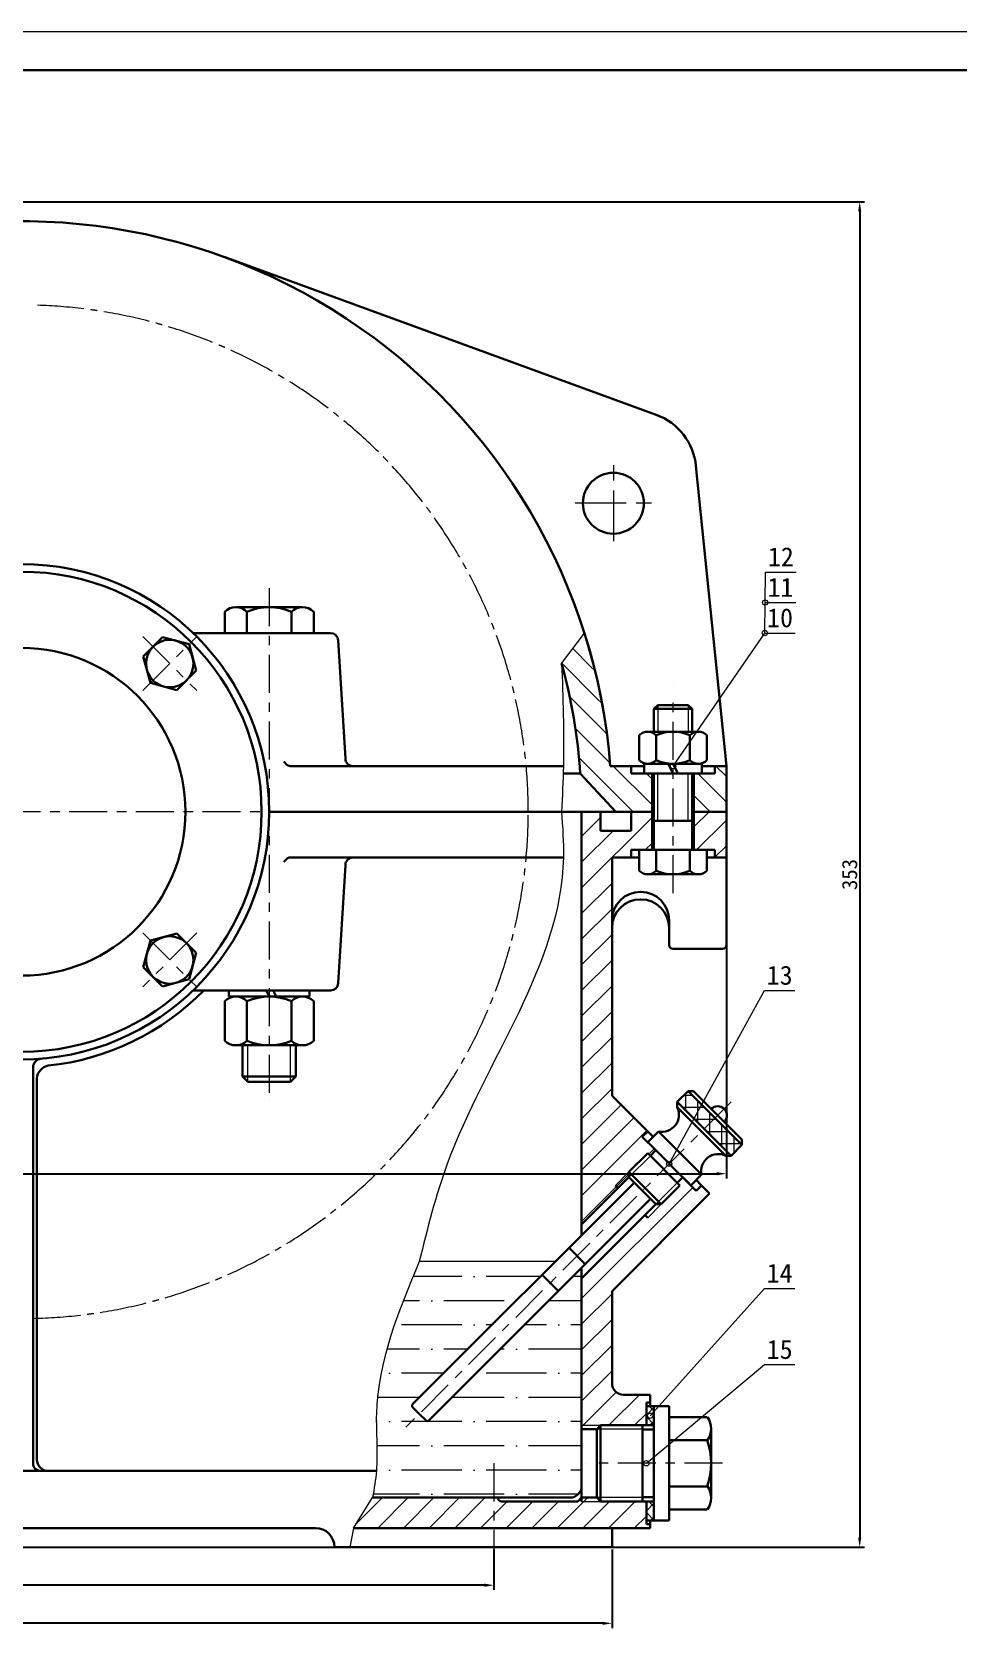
# Model space of a CAD drawing. Header units: millimetres. Extents: x 0 to 1189, y 0 to 841.
# Drawn here: x 431.6 to 674.8, y 422.1 to 841 of the extents above; entities that cross this region are included whole.
import ezdxf
from ezdxf.enums import TextEntityAlignment as Align

# ---------------------------------------------------------------- set-up
doc = ezdxf.new("R2010")
doc.units = ezdxf.units.MM
doc.linetypes.add('ACAD_ISO08W100', pattern=[36, 24, -3, 6, -3])
for name, color, linetype, lineweight in [('中心线', 6, 'ACAD_ISO08W100', 15), ('剖面线', 7, 'Continuous', 15), ('尺寸', 3, 'Continuous', 15), ('文字', 7, 'Continuous', 15), ('标注', 7, 'Continuous', 15), ('粗实线', 7, 'Continuous', 30), ('细实线', 7, 'Continuous', 15)]:
    doc.layers.add(name, color=color, linetype=linetype, lineweight=lineweight)
doc.styles.get("Standard").update_dxf_attribs({"font": ''})
doc.styles.get('Standard').set_extended_font_data('SimSun')
doc.dimstyles.new('ISO-25', dxfattribs={"dimtxt": 2.5, "dimasz": 2.5, "dimexe": 1.25, "dimexo": 0.625, "dimtad": 1, "dimtxsty": 'Standard', "dimcen": 2.5, "dimadec": 0, "dimazin": 0, "dimtfac": 1, "dimtmove": 0, "dimatfit": 3, "dimfxl": 1, "dimarcsym": 0})

# ---------------------------------------------------------------- blocks, each defined once
blk = doc.blocks.new('*D5')
at = {"layer": 'Defpoints', "color": 0, "transparency": 16777216}
for p in [(294.25, 796.38), (294.25, 443.33), (648.93, 443.33)]:
    blk.add_point(p, dxfattribs=at)
at = {"layer": '尺寸', "color": 0, "lineweight": -2, "transparency": 16777216}
for p, q in [((294.87, 796.38), (650.18, 796.38)), ((648.93, 793.88), (648.93, 445.83)), ((294.87, 443.33), (650.18, 443.33))]:
    blk.add_line(p, q, dxfattribs=at)
at = {"layer": '尺寸', "color": 0, "transparency": 16777216}
for points in [[(648.52, 793.88), (649.35, 793.88), (648.93, 796.38)], [(648.52, 445.83), (649.35, 445.83), (648.93, 443.33)]]:
    blk.add_solid(points, dxfattribs=at)
at = {"layer": '尺寸', "color": 0, "transparency": 16777216, "insert": (646.31, 619.86), "char_height": 4, "attachment_point": 5, "rotation": 90}
blk.add_mtext('353', dxfattribs=at)
blk = doc.blocks.new('*D7')
at = {"layer": 'Defpoints', "color": 0, "transparency": 16777216}
for p in [(196.67, 443.33), (552.93, 443.33), (196.67, 433.33)]:
    blk.add_point(p, dxfattribs=at)
at = {"layer": '尺寸', "color": 0, "lineweight": -2, "transparency": 16777216}
for p, q in [((196.67, 442.71), (196.67, 432.08)), ((552.93, 442.71), (552.93, 432.08)), ((550.43, 433.33), (199.17, 433.33))]:
    blk.add_line(p, q, dxfattribs=at)
at = {"layer": '尺寸', "color": 0, "transparency": 16777216}
for points in [[(199.17, 433.75), (199.17, 432.92), (196.67, 433.33)], [(550.43, 433.75), (550.43, 432.92), (552.93, 433.33)]]:
    blk.add_solid(points, dxfattribs=at)
at = {"layer": '尺寸', "color": 0, "transparency": 16777216, "insert": (374.8, 435.96), "char_height": 4, "attachment_point": 5}
blk.add_mtext('356', dxfattribs=at)
blk = doc.blocks.new('*D8')
at = {"layer": 'Defpoints', "color": 0, "transparency": 16777216}
for p in [(135.67, 636.33), (613.93, 636.33), (613.93, 541.33)]:
    blk.add_point(p, dxfattribs=at)
at = {"layer": '尺寸', "color": 0, "lineweight": -2, "transparency": 16777216}
for p, q in [((135.67, 635.71), (135.67, 540.08)), ((613.93, 635.71), (613.93, 540.08)), ((138.17, 541.33), (611.43, 541.33))]:
    blk.add_line(p, q, dxfattribs=at)
at = {"layer": '尺寸', "color": 0, "transparency": 16777216}
for points in [[(138.17, 541.75), (138.17, 540.92), (135.67, 541.33)], [(611.43, 541.75), (611.43, 540.92), (613.93, 541.33)]]:
    blk.add_solid(points, dxfattribs=at)
at = {"layer": '尺寸', "color": 0, "transparency": 16777216, "insert": (374.8, 543.96), "char_height": 4, "attachment_point": 5}
blk.add_mtext('478', dxfattribs=at)
blk = doc.blocks.new('*D9')
at = {"layer": 'Defpoints', "color": 0, "transparency": 16777216}
for p in [(165.67, 443.33), (583.93, 443.33), (165.67, 423.33)]:
    blk.add_point(p, dxfattribs=at)
at = {"layer": '尺寸', "color": 0, "lineweight": -2, "transparency": 16777216}
for p, q in [((165.67, 442.71), (165.67, 422.08)), ((583.93, 442.71), (583.93, 422.08)), ((581.43, 423.33), (168.17, 423.33))]:
    blk.add_line(p, q, dxfattribs=at)
at = {"layer": '尺寸', "color": 0, "transparency": 16777216}
for points in [[(168.17, 423.75), (168.17, 422.92), (165.67, 423.33)], [(581.43, 423.75), (581.43, 422.92), (583.93, 423.33)]]:
    blk.add_solid(points, dxfattribs=at)
at = {"layer": '尺寸', "color": 0, "transparency": 16777216, "insert": (374.8, 425.96), "char_height": 4, "attachment_point": 5}
blk.add_mtext('418', dxfattribs=at)

msp = doc.modelspace()

# ---------------------------------------------------------------- hatches: boundary and pattern name
at = {"layer": '剖面线'}
h = msp.add_hatch(dxfattribs=at)
h.set_pattern_fill('ANSI31', color=256, scale=1.5, angle=90, style=0)
edge = h.paths.add_edge_path(flags=16)
edge.add_line((583.93, 648.33), (588.93, 648.33))
edge.add_line((588.93, 648.33), (588.93, 646.33))
edge.add_line((588.93, 646.33), (594.43, 646.33))
edge.add_line((594.43, 646.33), (594.43, 636.33))
edge.add_line((594.43, 636.33), (584.93, 636.33))
edge.add_line((584.93, 636.33), (575.59, 646.33))
edge.add_arc((428.93, 636.33), 147, 3.9007, 15.3464)
edge.add_line((570.69, 675.24), (576.67, 683.24))
edge.add_arc((428.93, 636.33), 155, 4.4402, 17.6143, ccw=False)
edge.add_line((583.47, 648.33), (583.93, 648.33))
h = msp.add_hatch(dxfattribs=at)
h.set_pattern_fill('ANSI31', color=256, scale=1.5, angle=90, style=0)
h.paths.add_polyline_path([(613.93, 648.33), (613.93, 636.33), (605.43, 636.33), (605.43, 646.33), (610.93, 646.33), (610.93, 648.33)], flags=16)
h = msp.add_hatch(dxfattribs=at)
h.set_pattern_fill('ANSI31', color=256, scale=1.5, style=0)
h.paths.add_polyline_path([(583.93, 624.33), (588.93, 624.33), (588.93, 626.33), (594.43, 626.33), (594.43, 636.33), (588.93, 636.33), (588.93, 631.33), (580.93, 631.33), (580.93, 636.33), (575.93, 636.33), (575.93, 528), (588.33, 540.4), (588.33, 541.81), (593.28, 546.76), (593.98, 546.05), (595.4, 547.47), (591.86, 551), (593.28, 552.42), (583.93, 561.76)], flags=16)
h = msp.add_hatch(dxfattribs=at)
h.set_pattern_fill('ANSI31', color=256, scale=1.5, style=0)
h.paths.add_polyline_path([(613.93, 624.33), (613.93, 636.33), (605.43, 636.33), (605.43, 626.33), (610.93, 626.33), (610.93, 624.33)], flags=16)
h = msp.add_hatch(dxfattribs=at)
h.set_pattern_fill('ANSI37', color=256, angle=45, style=0)
h.paths.add_polyline_path([(615.2, 546.05), (618.03, 548.88), (603.88, 563.03), (601.05, 560.2)], flags=16)
h = msp.add_hatch(dxfattribs=at)
h.set_pattern_fill('ANSI31', color=256, scale=1.5, style=0)
edge = h.paths.add_edge_path(flags=16)
edge.add_line((607.42, 538.28), (606, 536.86))
edge.add_line((606, 536.86), (602.47, 540.4))
edge.add_line((602.47, 540.4), (601.05, 538.98))
edge.add_line((601.05, 538.98), (601.76, 538.28))
edge.add_line((601.76, 538.28), (596.81, 533.33))
edge.add_line((596.81, 533.33), (595.4, 533.33))
edge.add_line((595.4, 533.33), (575.93, 513.86))
edge.add_line((575.93, 513.86), (575.93, 487.33))
edge.add_line((575.93, 487.33), (575.93, 474.33))
edge.add_line((575.93, 474.33), (579.93, 474.33))
edge.add_line((579.93, 474.33), (580.93, 475.33))
edge.add_line((580.93, 475.33), (592.93, 475.33))
edge.add_line((592.93, 475.33), (592.93, 481.33))
edge.add_line((592.93, 481.33), (593.93, 481.33))
edge.add_line((593.93, 481.33), (593.93, 483.33))
edge.add_line((593.93, 483.33), (586.93, 483.33))
edge.add_arc((586.93, 486.33), 3, 180, 270, ccw=False)
edge.add_line((583.93, 486.33), (583.93, 487.33))
edge.add_line((583.93, 487.33), (583.93, 510.55))
edge.add_line((583.93, 510.55), (609.54, 536.16))
edge.add_line((609.54, 536.16), (607.42, 538.28))
h = msp.add_hatch(dxfattribs=at)
h.set_pattern_fill('ANSI36', color=256, scale=2, angle=135, style=0)
edge = h.paths.add_edge_path(flags=16)
edge.add_line((575.93, 487.33), (575.93, 513.86))
edge.add_line((575.93, 513.86), (575.93, 516.69))
edge.add_line((575.93, 516.69), (535.81, 476.57))
edge.add_arc((535.45, 476.92), 0.5, 225, 315, ccw=False)
edge.add_line((535.1, 476.57), (533.33, 478.33))
edge.add_line((533.33, 478.33), (531.57, 480.1))
edge.add_arc((531.92, 480.45), 0.5, 135, 225, ccw=False)
edge.add_line((531.57, 480.81), (569.09, 518.33))
edge.add_line((569.09, 518.33), (533.33, 518.33))
edge.add_spline(control_points=[(533.33, 518.33), (527.87, 505.22), (520.45, 487.37), (522.73, 465.93), (521.47, 458.66), (521.06, 456.33)], knot_values=[0, 0, 0, 0, 41.557584, 56.557584, 63.628652, 63.628652, 63.628652, 63.628652], degree=3, periodic=0)
edge.add_line((521.06, 456.33), (572.93, 456.33))
edge.add_arc((572.93, 459.33), 3, 270, 360)
edge.add_line((575.93, 459.33), (575.93, 487.33))
h = msp.add_hatch(dxfattribs=at)
h.set_pattern_fill('ANSI37', color=256, scale=0.8, angle=90, style=0)
h.paths.add_polyline_path([(592.93, 480.33), (594.93, 480.33), (594.93, 475.33), (592.93, 475.33)], flags=16)
h = msp.add_hatch(dxfattribs=at)
h.set_pattern_fill('ANSI31', color=256, scale=1.5, style=0)
edge = h.paths.add_edge_path(flags=16)
edge.add_line((516.06, 448.33), (521.06, 456.33))
edge.add_line((521.06, 456.33), (553.93, 456.33))
edge.add_arc((554.93, 456.33), 1, 180, 270)
edge.add_line((554.93, 455.33), (574.93, 455.33))
edge.add_line((574.93, 455.33), (575.93, 456.33))
edge.add_line((575.93, 456.33), (579.93, 456.33))
edge.add_line((579.93, 456.33), (580.93, 455.33))
edge.add_line((580.93, 455.33), (592.93, 455.33))
edge.add_line((592.93, 455.33), (592.93, 449.33))
edge.add_line((592.93, 449.33), (593.93, 449.33))
edge.add_line((593.93, 449.33), (593.93, 448.33))
edge.add_line((593.93, 448.33), (516.06, 448.33))
h = msp.add_hatch(dxfattribs=at)
h.set_pattern_fill('ANSI37', color=256, scale=0.8, angle=90, style=0)
h.paths.add_polyline_path([(592.93, 450.33), (594.93, 450.33), (594.93, 455.33), (592.93, 455.33)], flags=16)

# ---------------------------------------------------------------- linework, layer by layer
at = {"layer": '中心线'}
for start, end in [(82.9281, 88.2053), (81.4203, 82.1742), (75.3892, 80.6664), (73.8814, 74.6353), (67.8503, 73.1275), (66.3425, 67.0964), (60.3113, 65.5886), (58.8036, 59.5575), (52.7724, 58.0497), (51.2646, 52.0185), (45.2335, 50.5108), (43.7257, 44.4796), (37.6946, 42.9718), (36.1868, 36.9407), (30.1557, 35.4329), (28.6479, 29.4018), (22.6168, 27.894), (21.109, 21.8629), (15.0778, 20.3551), (13.5701, 14.3239), (7.5389, 12.8162), (6.0311, 6.785), (0, 5.2772), (354.3292, 359.6064), (352.8214, 353.5753), (346.7902, 352.0675), (345.2825, 346.0364), (339.2513, 344.5286), (337.7435, 338.4974), (331.7124, 336.9897), (330.2046, 330.9585), (324.1735, 329.4507), (316.6346, 321.9118), (322.6657, 323.4196), (309.0957, 314.3729), (315.1268, 315.8807), (301.5567, 306.834), (307.5879, 308.3418), (294.0178, 299.2951), (300.049, 300.8028), (286.4789, 291.7561), (292.51, 293.2639), (278.94, 284.2172), (284.9711, 285.725), (271.4011, 276.6783), (277.4322, 278.1861)]:
    msp.add_arc((428.93, 636.33), 133, start, end, dxfattribs=at)
at = {"layer": '剖面线'}
for centre in [(624.13, 691.24), (624.03, 683.24), (599.93, 648.33), (598.93, 543.93), (593.93, 477.83), (592.93, 465.33)]:
    msp.add_circle(centre, 0.7, dxfattribs=at)
at = {"layer": '标注'}
for p, q in [((624.13, 691.24), (624.23, 699.24)), ((624.23, 699.24), (632.23, 699.24)), ((624.03, 683.24), (624.13, 691.24)), ((624.13, 691.24), (632.13, 691.24)), ((599.93, 648.33), (624.03, 683.24)), ((624.03, 683.24), (632.03, 683.24)), ((598.93, 543.93), (623.93, 589.43)), ((623.93, 589.43), (631.93, 589.43)), ((593.93, 477.83), (623.93, 511.23)), ((623.93, 511.23), (631.93, 511.23)), ((592.93, 465.33), (623.93, 491.23)), ((623.93, 491.23), (631.93, 491.23))]:
    msp.add_line(p, q, dxfattribs=at)
at = {"layer": '粗实线'}
for p, q in [((1179, 831), (25, 831)), ((595.51, 740.52), (482.09, 781.93)), ((605.94, 727.11), (613.93, 648.33)), ((482.26, 683.24), (482.26, 688.83)), ((485.18, 690.04), (502.69, 690.04)), ((488.1, 683.24), (488.1, 688.83)), ((499.77, 683.24), (499.77, 688.83)), ((505.61, 683.24), (505.61, 688.83)), ((510.05, 683.24), (473.93, 683.24)), ((493.93, 683.24), (482.26, 683.24)), ((482.26, 683.24), (482.26, 683.24)), ((493.93, 683.24), (505.61, 683.24)), ((505.61, 683.24), (505.61, 683.24)), ((465.96, 682.17), (460.88, 677.09)), ((472.91, 680.31), (465.96, 682.17)), ((474.77, 673.36), (472.91, 680.31)), ((512.05, 681.36), (513.93, 650.33)), ((460.88, 677.09), (462.74, 670.14)), ((469.69, 668.28), (474.77, 673.36)), ((462.74, 670.14), (469.69, 668.28)), ((594.93, 663.33), (595.93, 664.33)), ((594.93, 657.33), (594.93, 663.33)), ((604.93, 663.33), (594.93, 663.33)), ((595.93, 664.33), (603.93, 664.33)), ((603.93, 664.33), (604.93, 663.33)), ((604.93, 663.33), (604.93, 657.33)), ((591.05, 649.85), (591.05, 656.41)), ((606.6, 657.33), (593.27, 657.33)), ((595.49, 649.85), (595.49, 656.41)), ((604.38, 649.85), (604.38, 656.41)), ((608.82, 649.85), (608.82, 656.41)), ((498.59, 648.68), (497.75, 649.52)), ((513.93, 650.33), (513.93, 650.33)), ((499.42, 648.33), (571.16, 648.33)), ((515.93, 648.33), (515.93, 648.33)), ((575.59, 646.33), (571.26, 646.33)), ((584.93, 636.33), (575.59, 646.33)), ((583.93, 648.33), (583.47, 648.33)), ((583.93, 648.33), (588.93, 648.33)), ((588.93, 648.33), (588.93, 646.33)), ((592.33, 648.33), (588.93, 648.33)), ((588.93, 646.33), (594.43, 646.33)), ((607.53, 648.93), (592.33, 648.93)), ((592.33, 648.93), (592.33, 646.33)), ((592.33, 646.33), (607.53, 646.33)), ((607.53, 646.33), (592.33, 646.33)), ((606.6, 648.93), (593.27, 648.93)), ((594.43, 646.33), (594.43, 636.33)), ((594.93, 626.33), (594.93, 646.33)), ((599.93, 646.33), (598.63, 648.93)), ((599.93, 648.93), (601.23, 646.33)), ((604.93, 626.33), (604.93, 646.33)), ((605.43, 636.33), (605.43, 646.33)), ((605.43, 646.33), (610.93, 646.33)), ((607.53, 646.33), (607.53, 648.93)), ((607.53, 648.33), (610.93, 648.33)), ((610.93, 646.33), (610.93, 648.33)), ((610.93, 648.33), (613.93, 648.33)), ((613.93, 648.33), (613.93, 636.33)), ((493.93, 636.33), (578.66, 636.33)), ((570.66, 636.33), (594.93, 636.33)), ((580.93, 636.33), (575.93, 636.33)), ((575.93, 528), (575.93, 636.33)), ((580.93, 631.33), (580.93, 636.33)), ((594.43, 636.33), (584.93, 636.33)), ((594.43, 636.33), (588.93, 636.33)), ((588.93, 636.33), (588.93, 631.33)), ((594.43, 626.33), (594.43, 636.33)), ((604.93, 633.93), (594.93, 633.93)), ((613.93, 636.33), (604.93, 636.33)), ((613.93, 636.33), (605.43, 636.33)), ((605.43, 636.33), (605.43, 626.33)), ((613.93, 636.33), (605.43, 636.33)), ((613.93, 624.33), (613.93, 636.33)), ((613.93, 624.33), (613.93, 636.33)), ((588.93, 631.33), (580.93, 631.33)), ((499.42, 624.33), (571.16, 624.33)), ((515.93, 624.33), (515.93, 624.33)), ((583.93, 624.33), (588.93, 624.33)), ((583.93, 624.33), (583.93, 561.76)), ((588.93, 624.33), (588.93, 626.33)), ((588.93, 626.33), (594.43, 626.33)), ((591.05, 624.33), (588.93, 624.33)), ((599.93, 626.33), (591.05, 626.33)), ((591.05, 626.33), (591.05, 626.33)), ((591.05, 626.33), (591.05, 620.85)), ((608.82, 626.33), (591.05, 626.33)), ((595.49, 626.33), (595.49, 620.85)), ((599.93, 626.33), (608.82, 626.33)), ((604.38, 626.33), (604.38, 620.85)), ((605.43, 626.33), (610.93, 626.33)), ((608.82, 626.33), (608.82, 626.33)), ((608.82, 626.33), (608.82, 620.85)), ((608.82, 624.33), (610.93, 624.33)), ((610.93, 626.33), (610.93, 624.33)), ((610.93, 624.33), (613.93, 624.33)), ((613.93, 601.33), (613.93, 624.33)), ((498.59, 623.99), (497.75, 623.15)), ((512.05, 591.31), (513.93, 622.33)), ((513.93, 622.33), (513.93, 622.33)), ((606.6, 619.93), (593.27, 619.93)), ((598.93, 601.33), (598.93, 607.83)), ((469.69, 604.39), (462.74, 602.53)), ((474.77, 599.3), (469.69, 604.39)), ((462.74, 602.53), (460.88, 595.58)), ((472.91, 592.36), (474.77, 599.3)), ((599.93, 600.33), (606.43, 600.33)), ((612.93, 600.33), (606.43, 600.33)), ((460.88, 595.58), (465.96, 590.5)), ((465.96, 590.5), (472.91, 592.36)), ((510.05, 589.43), (473.93, 589.43)), ((482.26, 586.62), (482.26, 576.24)), ((504.53, 589.43), (483.33, 589.43)), ((483.33, 589.43), (483.33, 587.83)), ((483.33, 587.83), (504.53, 587.83)), ((485.18, 587.83), (502.69, 587.83)), ((488.1, 586.62), (488.1, 576.24)), ((493.93, 587.83), (493.13, 589.43)), ((494.93, 589.43), (495.73, 587.83)), ((499.77, 586.62), (499.77, 576.24)), ((504.53, 587.83), (504.53, 589.43)), ((505.61, 586.62), (505.61, 576.24)), ((485.18, 575.03), (502.69, 575.03)), ((486.93, 566.83), (486.93, 575.03)), ((500.93, 575.03), (500.93, 566.83)), ((431.93, 465.33), (431.93, 569.33)), ((432.93, 466.33), (432.93, 566.33)), ((488.33, 565.43), (486.93, 566.83)), ((486.93, 566.83), (500.93, 566.83)), ((500.93, 566.83), (499.53, 565.43)), ((499.53, 565.43), (488.33, 565.43)), ((583.93, 561.76), (593.28, 552.42)), ((603.88, 563.03), (601.05, 560.2)), ((618.03, 548.88), (603.88, 563.03)), ((605.3, 563.03), (603.88, 563.03)), ((618.03, 550.3), (605.3, 563.03)), ((601.05, 560.2), (615.2, 546.05)), ((601.05, 558.78), (601.05, 560.2)), ((601.05, 558.78), (613.78, 546.05)), ((593.28, 552.42), (591.86, 551)), ((591.86, 551), (595.4, 547.47)), ((593.28, 549.59), (596.1, 552.42)), ((593.28, 552.42), (594.69, 551)), ((604.59, 538.28), (593.28, 549.59)), ((596.1, 552.42), (607.42, 541.1)), ((615.2, 546.05), (618.03, 548.88)), ((618.03, 548.88), (618.03, 550.3)), ((593.28, 546.76), (588.33, 541.81)), ((593.28, 546.76), (588.33, 541.81)), ((593.98, 546.05), (593.28, 546.76)), ((601.76, 538.28), (593.28, 546.76)), ((595.4, 547.47), (593.98, 546.05)), ((595.4, 547.47), (593.98, 546.05)), ((615.2, 546.05), (613.78, 546.05)), ((588.33, 541.81), (588.33, 540.4)), ((588.33, 541.81), (588.33, 540.4)), ((588.33, 541.81), (596.81, 533.33)), ((607.42, 541.1), (604.59, 538.28)), ((531.57, 480.81), (589.74, 538.98)), ((588.33, 540.4), (575.93, 528)), ((584.79, 538.28), (585.5, 537.57)), ((588.33, 540.4), (595.4, 533.33)), ((596.81, 533.33), (601.76, 538.28)), ((601.76, 538.28), (596.81, 533.33)), ((602.47, 540.4), (601.05, 538.98)), ((602.47, 540.4), (601.05, 538.98)), ((601.05, 538.98), (601.76, 538.28)), ((606, 536.86), (602.47, 540.4)), ((607.42, 538.28), (606, 539.69)), ((607.42, 538.28), (606, 536.86)), ((607.42, 538.28), (609.54, 536.16)), ((535.81, 476.57), (593.98, 534.74)), ((595.4, 533.33), (575.93, 513.86)), ((609.54, 536.16), (583.93, 510.55)), ((595.4, 533.33), (596.81, 533.33)), ((596.81, 533.33), (595.4, 533.33)), ((575.93, 525.18), (575.93, 528)), ((593.28, 529.79), (592.57, 530.5)), ((572.63, 521.87), (576.87, 517.63)), ((575.93, 516.69), (575.93, 513.86)), ((565.56, 514.8), (569.8, 510.56)), ((575.93, 513.86), (575.93, 487.33)), ((583.93, 510.55), (583.93, 487.33)), ((575.93, 474.33), (575.93, 487.33)), ((575.93, 456.33), (575.93, 487.33)), ((575.93, 459.33), (575.93, 487.33)), ((583.93, 486.33), (583.93, 487.33)), ((583.93, 487.33), (583.93, 487.33)), ((586.93, 483.33), (593.93, 483.33)), ((593.93, 481.33), (593.93, 483.33)), ((531.57, 480.1), (533.33, 478.33)), ((535.1, 476.57), (533.33, 478.33)), ((592.93, 475.33), (592.93, 481.33)), ((592.93, 481.33), (593.93, 481.33)), ((592.93, 480.33), (594.93, 480.33)), ((592.93, 475.33), (592.93, 480.33)), ((593.93, 480.33), (593.93, 481.33)), ((594.93, 450.33), (594.93, 480.33)), ((594.93, 480.33), (598.93, 480.33)), ((594.93, 480.33), (594.93, 475.33)), ((598.93, 480.33), (598.93, 450.33)), ((575.93, 474.33), (579.93, 474.33)), ((579.93, 474.33), (580.93, 475.33)), ((579.93, 474.33), (580.93, 475.33)), ((579.93, 456.33), (579.93, 474.33)), ((580.93, 475.33), (592.93, 475.33)), ((580.93, 475.33), (591.93, 475.33)), ((580.93, 455.33), (580.93, 475.33)), ((591.93, 475.33), (591.93, 474.23)), ((591.93, 455.33), (591.93, 475.33)), ((591.93, 474.23), (594.93, 474.23)), ((594.93, 475.33), (592.93, 475.33)), ((608.93, 477.43), (598.93, 477.43)), ((609.93, 456.26), (609.93, 474.41)), ((608.93, 471.38), (598.93, 471.38)), ((428.93, 463.33), (522.06, 463.33)), ((608.93, 459.28), (598.93, 459.28)), ((553.93, 456.33), (521.06, 456.33)), ((572.93, 456.33), (521.06, 456.33)), ((553.93, 456.33), (553.93, 456.33)), ((554.93, 455.33), (574.93, 455.33)), ((575.93, 456.33), (574.93, 455.33)), ((575.93, 456.33), (579.93, 456.33)), ((575.93, 456.33), (575.93, 455.33)), ((580.93, 455.33), (579.93, 456.33)), ((579.93, 456.33), (580.93, 455.33)), ((591.93, 455.33), (580.93, 455.33)), ((580.93, 455.33), (592.93, 455.33)), ((594.93, 456.43), (591.93, 456.43)), ((591.93, 456.43), (591.93, 455.33)), ((594.93, 455.33), (592.93, 455.33)), ((592.93, 455.33), (592.93, 450.33)), ((592.93, 455.33), (592.93, 449.33)), ((594.93, 450.33), (594.93, 455.33)), ((598.93, 453.23), (608.93, 453.23)), ((506.06, 448.33), (428.93, 448.33)), ((593.93, 448.33), (516.06, 448.33)), ((583.93, 448.33), (583.93, 443.33)), ((592.93, 450.33), (594.93, 450.33)), ((592.93, 449.33), (593.93, 449.33)), ((593.93, 450.33), (593.93, 449.33)), ((593.93, 449.33), (593.93, 448.33)), ((598.93, 450.33), (594.93, 450.33)), ((511.06, 443.33), (511.06, 443.33)), ((511.06, 443.33), (515.06, 443.33)), ((583.93, 443.33), (515.06, 443.33))]:
    msp.add_line(p, q, dxfattribs=at)
for centre, radius in [((584.28, 717.31), 8), ((428.93, 636.33), 65), ((428.93, 636.33), 63), ((428.93, 636.33), 43), ((467.82, 675.22), 6.23), ((467.82, 597.44), 6.23)]:
    msp.add_circle(centre, radius, dxfattribs=at)
for centre, radius, start, end in [((428.93, 636.33), 155, 4.4402, 108.8646), ((590.03, 725.49), 16, 5.7905, 69.9429), ((485.18, 685.91), 4.13, 45, 135), ((493.93, 675.34), 14.7, 66.5982, 113.4018), ((502.69, 685.91), 4.13, 45, 135), ((510.05, 681.24), 2, 3.4783, 90), ((428.93, 636.33), 155, 4.4402, 17.6143), ((428.93, 636.33), 147, 3.9007, 15.3464), ((593.27, 654.19), 3.14, 45, 135), ((599.93, 646.15), 11.19, 66.5982, 113.4018), ((606.6, 654.19), 3.14, 45, 135), ((515.93, 650.33), 2, 180, 270), ((593.27, 652.07), 3.14, 225, 315), ((599.93, 660.12), 11.19, 246.5982, 293.4018), ((606.6, 652.07), 3.14, 225, 315), ((499.42, 649.52), 1.19, 225, 270), ((499.42, 623.15), 1.19, 90, 135), ((515.93, 622.33), 2, 90, 180), ((593.27, 623.07), 3.14, 225, 315), ((599.93, 631.12), 11.19, 246.5982, 293.4018), ((606.6, 623.07), 3.14, 225, 315), ((591.43, 607.83), 7.5, 0, 180), ((591.43, 605.83), 7.5, 0, 180), ((599.93, 601.33), 1, 180, 270), ((612.93, 601.33), 1, 270, 0), ((510.05, 591.43), 2, 270, 356.5217), ((428.93, 636.33), 67, 275.9971, 315.568), ((485.18, 583.7), 4.13, 45, 135), ((493.93, 573.13), 14.7, 66.5982, 113.4018), ((502.69, 583.7), 4.13, 45, 135), ((485.18, 579.16), 4.13, 225, 315), ((493.93, 589.73), 14.7, 246.5982, 293.4018), ((502.69, 579.16), 4.13, 225, 315), ((434.26, 569.22), 2.33, 98.1193, 177.1409), ((436.67, 566.02), 3.75, 101.3135, 175.2788), ((596.99, 556.84), 4.51, 258.6901, 25.56), ((611.66, 556.66), 2.4, 315, 135), ((611.84, 541.99), 4.51, 64.44, 191.3099), ((586.93, 486.33), 3, 180, 270), ((531.92, 480.45), 0.5, 135, 225), ((535.45, 476.92), 0.5, 225, 315), ((604.86, 474.41), 5.08, 323.4144, 36.5856), ((591.13, 465.33), 18.8, 341.229, 18.771), ((433.93, 465.33), 2, 180, 270), ((435.93, 466.33), 3, 180, 270), ((572.93, 459.33), 3, 270, 0), ((604.86, 456.26), 5.08, 323.4144, 36.5856), ((554.93, 456.33), 1, 180, 270), ((506.06, 443.33), 5, 0, 90)]:
    msp.add_arc(centre, radius, start, end, dxfattribs=at)
at = {"layer": '细实线'}
for p, q in [((1189, 841), (0, 841)), ((584.28, 727.31), (584.28, 723.31)), ((584.28, 720.65), (584.28, 707.31)), ((587.61, 717.31), (574.28, 717.31)), ((574.28, 717.31), (574.28, 717.31)), ((594.28, 717.31), (590.28, 717.31)), ((584.28, 707.31), (584.28, 707.31)), ((493.93, 695.04), (493.93, 685.04)), ((570.69, 675.24), (576.67, 683.24)), ((460.75, 682.3), (467.82, 675.22)), ((460.75, 682.3), (467.82, 675.22)), ((469.59, 676.99), (471.36, 678.76)), ((469.59, 676.99), (471.36, 678.76)), ((473.13, 680.53), (474.9, 682.3)), ((473.13, 680.53), (474.9, 682.3)), ((474.9, 682.3), (474.9, 682.3)), ((474.9, 682.3), (474.9, 682.3)), ((493.93, 682.54), (493.93, 680.04)), ((460.75, 668.15), (467.82, 675.22)), ((460.75, 668.15), (467.82, 675.22)), ((493.93, 677.54), (493.93, 667.54)), ((469.59, 673.46), (471.36, 671.69)), ((469.59, 673.46), (471.36, 671.69)), ((473.13, 669.92), (474.9, 668.15)), ((473.13, 669.92), (474.9, 668.15)), ((474.9, 668.15), (474.9, 668.15)), ((474.9, 668.15), (474.9, 668.15)), ((599.93, 669.33), (599.93, 669.33)), ((493.93, 665.04), (493.93, 662.54)), ((595.93, 664.33), (595.93, 657.33)), ((599.93, 662.43), (599.93, 664.93)), ((603.93, 664.33), (603.93, 657.33)), ((493.93, 660.04), (493.93, 650.04)), ((599.93, 649.93), (599.93, 659.93)), ((493.93, 647.54), (493.93, 645.04)), ((595.93, 633.93), (595.93, 646.33)), ((599.93, 644.93), (599.93, 647.43)), ((603.93, 633.93), (603.93, 646.33)), ((493.93, 642.54), (493.93, 632.54)), ((599.93, 632.43), (599.93, 642.43)), ((433.93, 636.33), (423.93, 636.33)), ((438.93, 636.33), (436.43, 636.33)), ((451.43, 636.33), (441.43, 636.33)), ((456.43, 636.33), (453.93, 636.33)), ((468.93, 636.33), (458.93, 636.33)), ((473.93, 636.33), (471.43, 636.33)), ((486.43, 636.33), (476.43, 636.33)), ((491.43, 636.33), (488.93, 636.33)), ((503.93, 636.33), (493.93, 636.33)), ((493.93, 630.04), (493.93, 627.54)), ((599.93, 627.43), (599.93, 629.93)), ((493.93, 625.04), (493.93, 615.04)), ((599.93, 614.93), (599.93, 624.93)), ((493.93, 612.54), (493.93, 610.04)), ((493.93, 607.54), (493.93, 597.54)), ((460.75, 604.51), (467.82, 597.44)), ((460.75, 604.51), (467.82, 597.44)), ((474.9, 604.51), (467.82, 597.44)), ((474.9, 604.51), (467.82, 597.44)), ((466.06, 595.67), (464.29, 593.91)), ((466.06, 595.67), (464.29, 593.91)), ((469.59, 595.67), (471.36, 593.91)), ((469.59, 595.67), (471.36, 593.91)), ((493.93, 595.04), (493.93, 592.54)), ((462.52, 592.14), (460.75, 590.37)), ((462.52, 592.14), (460.75, 590.37)), ((473.13, 592.14), (474.9, 590.37)), ((473.13, 592.14), (474.9, 590.37)), ((460.75, 590.37), (460.75, 590.37)), ((460.75, 590.37), (460.75, 590.37)), ((474.9, 590.37), (474.9, 590.37)), ((474.9, 590.37), (474.9, 590.37)), ((493.93, 590.04), (493.93, 580.04)), ((488.33, 565.43), (488.33, 575.03)), ((493.93, 577.54), (493.93, 575.04)), ((499.53, 565.43), (499.53, 575.03)), ((493.93, 572.54), (493.93, 562.54)), ((493.93, 560.43), (493.93, 560.43)), ((615.2, 560.2), (608.13, 553.13)), ((606.36, 551.36), (604.59, 549.59)), ((588.33, 540.4), (593.98, 546.05)), ((602.82, 547.82), (595.75, 540.75)), ((588.33, 541.81), (584.79, 538.28)), ((593.98, 538.98), (592.22, 537.22)), ((595.4, 533.33), (601.05, 538.98)), ((590.45, 535.45), (583.38, 528.38)), ((596.81, 533.33), (593.28, 529.79)), ((581.61, 526.61), (579.84, 524.84)), ((578.07, 523.07), (571, 516)), ((531.57, 480.81), (569.09, 518.33)), ((569.09, 518.33), (533.33, 518.33)), ((535.81, 476.57), (575.93, 516.69)), ((575.93, 516.69), (575.93, 513.86)), ((569.23, 514.23), (567.47, 512.47)), ((575.93, 487.33), (575.93, 513.86)), ((565.7, 510.7), (558.63, 503.63)), ((556.86, 501.86), (555.09, 500.09)), ((553.32, 498.32), (546.25, 491.25)), ((540.95, 485.95), (533.88, 478.88)), ((544.49, 489.49), (542.72, 487.72)), ((531.57, 480.1), (533.33, 478.33)), ((535.1, 476.57), (533.33, 478.33)), ((532.11, 477.11), (529.8, 474.8)), ((529.8, 474.8), (529.8, 474.8)), ((575.93, 475.33), (580.93, 475.33)), ((591.93, 474.33), (579.93, 474.33)), ((552.93, 465.33), (552.93, 455.33)), ((576.93, 465.33), (576.93, 465.33)), ((582.93, 465.33), (580.43, 465.33)), ((595.43, 465.33), (585.43, 465.33)), ((600.43, 465.33), (597.93, 465.33)), ((612.93, 465.33), (602.93, 465.33)), ((516.06, 448.33), (521.06, 456.33)), ((552.93, 452.83), (552.93, 450.33)), ((575.93, 455.33), (580.93, 455.33)), ((591.93, 456.33), (579.93, 456.33)), ((516.06, 448.33), (515.06, 443.33)), ((552.93, 447.83), (552.93, 441.33)), ((552.93, 441.33), (552.93, 441.33))]:
    msp.add_line(p, q, dxfattribs=at)
for centre, start, end in [((531.92, 480.45), 135, 225), ((535.45, 476.92), 225, 315)]:
    msp.add_arc(centre, 0.5, start, end, dxfattribs=at)
for points, knots in [([(570.69, 675.24), (571.03, 666.27), (571.52, 653.29), (570.86, 640.33), (570.66, 636.33)], [0, 0, 0, 0, 26.908157, 38.918569, 38.918569, 38.918569, 38.918569]), ([(570.66, 636.33), (570.95, 632.31), (573.33, 599.5), (544.47, 563.31), (535.46, 526.94), (533.33, 518.33)], [0, 0, 0, 0, 12.010412, 97.992683, 124.625903, 124.625903, 124.625903, 124.625903]), ([(533.33, 518.33), (527.87, 505.22), (520.45, 487.37), (522.73, 465.93), (521.47, 458.66), (521.06, 456.33)], [0, 0, 0, 0, 41.557584, 56.557584, 63.628652, 63.628652, 63.628652, 63.628652])]:
    msp.add_open_spline(points, degree=3, knots=knots, dxfattribs=at)

# ---------------------------------------------------------------- texts
at = {"layer": '文字'}
for s, p in [('12', (628.23, 703.24)), ('11', (628.13, 695.24)), ('10', (628.03, 687.24)), ('13', (627.93, 593.43)), ('14', (627.93, 515.23)), ('15', (627.93, 495.23))]:
    msp.add_text(s, height=5, dxfattribs=at).set_placement(p, align=Align.MIDDLE_CENTER)

# ---------------------------------------------------------------- dimensions: what is measured, and where the dimension line sits
at = {"layer": '尺寸'}
dim = msp.add_linear_dim(base=(648.93, 443.33), p1=(294.25, 796.38), p2=(294.25, 443.33), angle=90, dimstyle='ISO-25', override={"dimtxt": 4, "dimdec": 0, "dimdsep": 46, "dimpost": '<>'}, dxfattribs=at)
dim.commit()
dim.dimension.update_dxf_attribs({"geometry": '*D5', "text_midpoint": (646.31, 619.86)})
for base, p1, p2, picture, middle in [((613.93, 541.33), (135.67, 636.33), (613.93, 636.33), '*D8', (374.8, 543.96)), ((165.67, 423.33), (583.93, 443.33), (165.67, 443.33), '*D9', (374.8, 425.96)), ((196.67, 433.33), (552.93, 443.33), (196.67, 443.33), '*D7', (374.8, 435.96))]:
    dim = msp.add_linear_dim(base=base, p1=p1, p2=p2, dimstyle='ISO-25', override={"dimtxt": 4, "dimdec": 0, "dimdsep": 46, "dimpost": '<>'}, dxfattribs=at)
    dim.commit()
    dim.dimension.update_dxf_attribs({"geometry": picture, "text_midpoint": middle})

doc.saveas('drawing.dxf')
